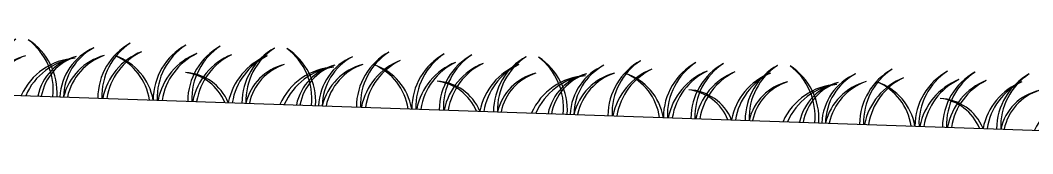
# Model space of a CAD drawing. Header units: millimetres. Extents: x 3633 to 4629, y 3430 to 3787.
# Drawn here: x 4516.15 to 4536.26, y 3586.77 to 3589.42 of the extents above; entities that cross this region are included whole.
import ezdxf

# ---------------------------------------------------------------- set-up
doc = ezdxf.new("R2010")
doc.units = ezdxf.units.MM

# ---------------------------------------------------------------- blocks, each defined once
blk = doc.blocks.new('grass')
at = {"color": 0}
for centre, radius, start, end in [((283.4, 7.6), 250.6, 120.9153, 181.7436), ((299.1, 17.8), 250.6, 125.1975, 184.082), ((498.8, 7.6), 250.6, 120.9153, 181.7436), ((514.5, 17.8), 250.6, 125.1975, 184.082), ((290.9, 7.6), 250.6, 358.2564, 59.0847), ((275.2, 17.8), 250.6, 355.918, 54.8025), ((953.9, 7.6), 250.6, 120.9153, 181.7436), ((969.6, 17.8), 250.6, 125.1975, 184.082), ((1174, 7.6), 250.6, 120.9153, 181.7436), ((1189.7, 17.8), 250.6, 125.1975, 184.082), ((300.2, -39.5), 250.6, 113.3716, 170.93), ((317.1, -31.4), 250.6, 117.6539, 172.7928), ((441.8, -39.5), 250.6, 113.3716, 170.93), ((458.7, -31.4), 250.6, 117.6539, 172.7928), ((666.7, -34.5), 204.5, 105.3788, 170.2977), ((681.3, -29.9), 204.5, 109.661, 171.6027), ((778.4, -4.1), 225.6, 115.7068, 178.9593), ((793.3, 3.8), 225.6, 119.989, 180.9593), ((788.6, -45.9), 225.6, 106.7576, 168.2484), ((804.6, -40.5), 225.6, 111.0398, 169.6613), ((970.7, -39.5), 250.6, 113.3716, 170.93), ((987.6, -31.4), 250.6, 117.6539, 172.7928), ((702.6, -45.9), 225.6, 11.7516, 73.2424), ((686.6, -40.5), 225.6, 10.3387, 68.9602), ((1190.7, -39.5), 250.6, 113.3716, 170.93), ((1207.6, -31.4), 250.6, 117.6539, 172.7928), ((465.3, -38.9), 204.5, 105.3788, 169.0232), ((479.8, -34.3), 204.5, 109.661, 170.3333), ((631.6, -94.2), 250.6, 95.3506, 157.9162), ((650.1, -91.8), 250.6, 99.6328, 158.5173), ((18.2, -79.9), 193.4, 24.414, 89.3231), ((3.8, -79.2), 193.4, 24.1831, 85.0409)]:
    blk.add_arc(centre, radius, start, end, dxfattribs=at)

msp = doc.modelspace()

# ---------------------------------------------------------------- linework, layer by layer
at = {"color": 0}
msp.add_lwpolyline([(4472.493, 3589.423), (4549.967, 3586.77)], dxfattribs=at)

# ---------------------------------------------------------------- block references
at = {"color": 0, "xscale": 0.004999999999999999, "yscale": 0.004999999999999999, "zscale": 0.004999999999999999, "rotation": 358.0391474294212}
for p in [(4514.172, 3587.995), (4519.309, 3587.82), (4524.306, 3587.648), (4529.303, 3587.477), (4534.3, 3587.306)]:
    msp.add_blockref('grass', p, dxfattribs=at)

doc.saveas('drawing.dxf')
